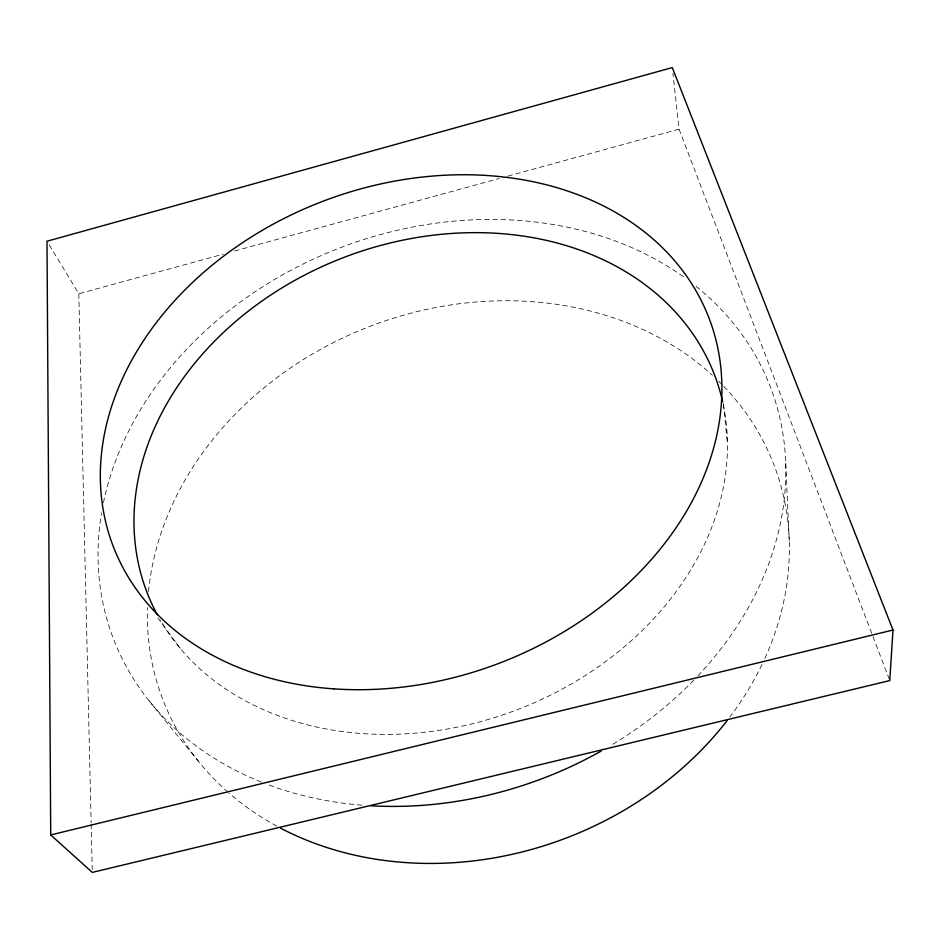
<?xml version="1.0" encoding="UTF-8"?>
<svg xmlns="http://www.w3.org/2000/svg" width="940" height="940" viewBox="0 0 940 940"><rect width="100%" height="100%" fill="white"/><g stroke="black" fill="none" stroke-linecap="round" stroke-linejoin="round"><path stroke-width="0.7" stroke-dasharray="4.7 3.53" d="M49.268 244.976L78.807 293.738L223.215 254.153M234.542 251.05L499.281 178.471M507.776 176.144L679.08 129.179L672.923 73.32M149.19 700.911L198.422 761.294M157.944 617.991L180.374 648.612M679.08 129.179L889.252 679.209M723.471 403.624L727.443 444.221M785.711 463.209L789.236 540.829M78.807 293.738L91.133 822.606M91.168 824.063L92.226 869.488M723.271 404.717A303.879 242.179 -20.9 0 1 517.118 709.759A303.879 242.179 -20.9 0 1 160.106 619.801M696.058 286.324A351.783 283.998 -20.9 0 1 697.88 675.872M693.779 680.172A351.783 283.998 -20.9 0 1 610.025 745.961M362.029 805.181A351.783 283.998 -20.9 0 1 266.901 784.242M261.32 782.068A351.783 283.998 -20.9 0 1 101.555 512.817M103.435 502.794A351.783 283.998 -20.9 0 1 338.576 248.407A351.783 283.998 -20.9 0 1 684.508 277.535M723.788 386.387A327.308 274.01 -20.9 0 1 764.561 659.093M762.046 664.439A327.308 274.01 -20.9 0 1 729.922 716.95M276.818 826.143A327.308 274.01 -20.9 0 1 229.149 793.207M228.044 792.244A327.308 274.01 -20.9 0 1 147.451 607.545M148.485 591.589A327.308 274.01 -20.9 0 1 370.007 326.333A327.308 274.01 -20.9 0 1 712.332 375.224M718.677 381.229A327.308 274.01 -20.9 0 1 722.778 385.353"/><path stroke-width="1.41" d="M893 630.023L889.769 680.584L92.296 872.414L50.725 834.943L47 241.228L672.288 67.586L893 630.023L50.725 834.943M157.274 614.725A303.879 242.179 -20.9 0 1 346.002 256.632A303.879 242.179 -20.9 0 1 722.66 401.885M727.266 720.416A327.308 274.01 -20.9 0 1 280.637 828.175M601.095 751.119A351.783 283.998 -20.9 0 1 370.912 805.792M333.912 688.867A319.001 247.232 -20.9 0 0 710.44 321.95A319.001 247.232 -20.9 0 0 189.011 285.866A319.001 247.232 -20.9 0 0 333.912 688.867"/></g></svg>
